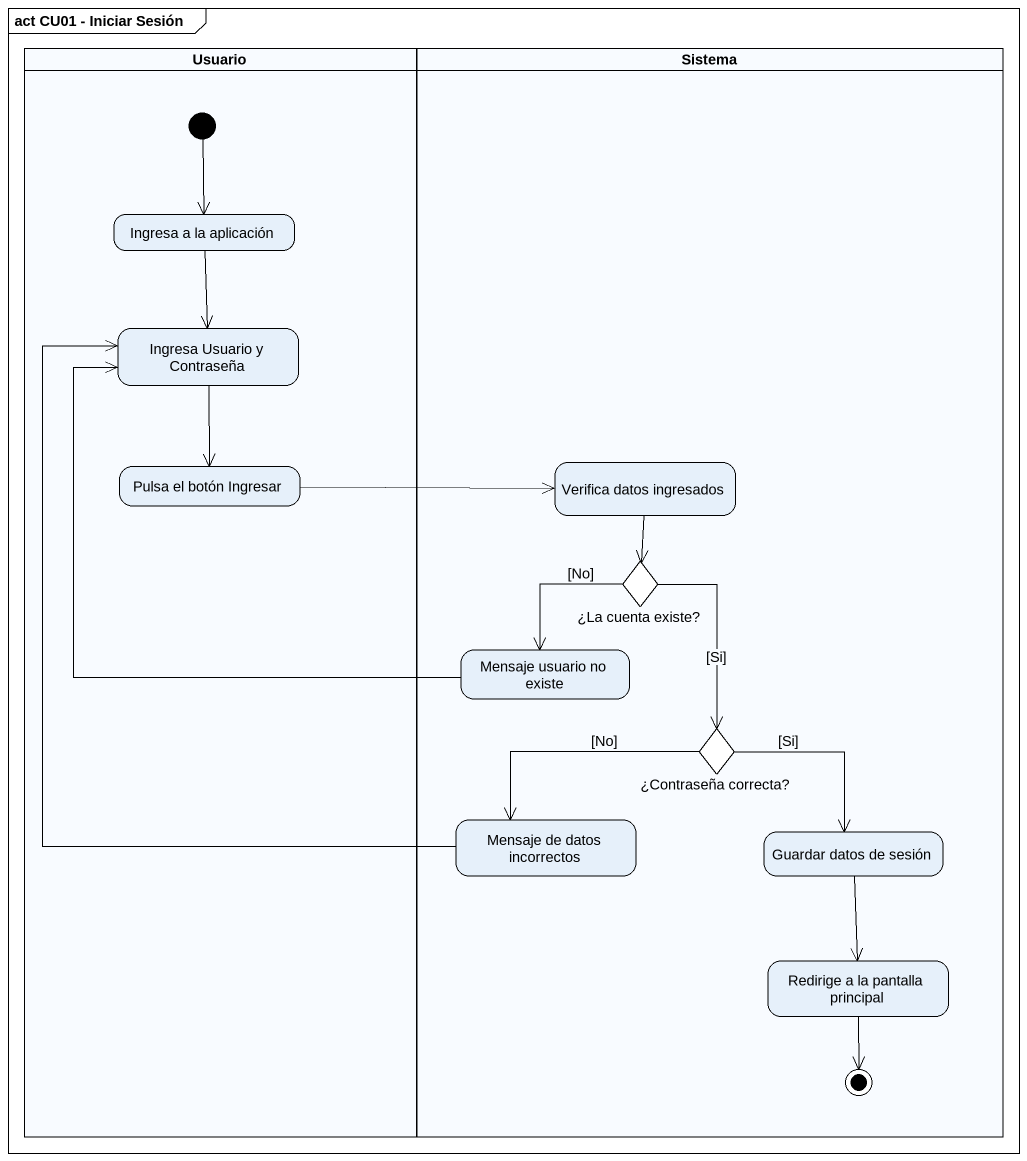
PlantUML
@startuml
mainframe act CU01 - Iniciar Sesión
hide empty description
state Usuario <<partition>> {
  state "Ingresa a la aplicación" as Ingresa_a_la_aplicación
  state "Ingresa Usuario y Contraseña" as Ingresa_Usuario_y_Contraseña
  state "Pulsa el botón Ingresar" as Pulsa_el_botón_Ingresar
  [*] --> Ingresa_a_la_aplicación
}
state Sistema <<partition>> {
  state "Verifica datos ingresados" as Verifica_datos_ingresados
  state "¿La cuenta existe?" as La_cuenta_existe <<choice>>
  state "Mensaje usuario no existe" as Mensaje_usuario_no_existe
  state "¿Contraseña correcta?" as Contraseña_correcta <<choice>>
  state "Mensaje de datos incorrectos" as Mensaje_de_datos_incorrectos
  state "Guardar datos de sesión" as Guardar_datos_de_sesión
  state "Redirige a la pantalla principal" as Redirige_a_la_pantalla
  Redirige_a_la_pantalla --> [*]
}
Ingresa_a_la_aplicación --> Ingresa_Usuario_y_Contraseña
Ingresa_Usuario_y_Contraseña --> Pulsa_el_botón_Ingresar
Pulsa_el_botón_Ingresar -right-> Verifica_datos_ingresados
Verifica_datos_ingresados --> La_cuenta_existe
La_cuenta_existe --> Mensaje_usuario_no_existe : [No]
La_cuenta_existe --> Contraseña_correcta : [Si]
Mensaje_usuario_no_existe -up-> Ingresa_Usuario_y_Contraseña
Contraseña_correcta -left-> Mensaje_de_datos_incorrectos : [No]
Contraseña_correcta --> Guardar_datos_de_sesión : [Si]
Mensaje_de_datos_incorrectos -up-> Ingresa_Usuario_y_Contraseña
Guardar_datos_de_sesión --> Redirige_a_la_pantalla
@enduml
